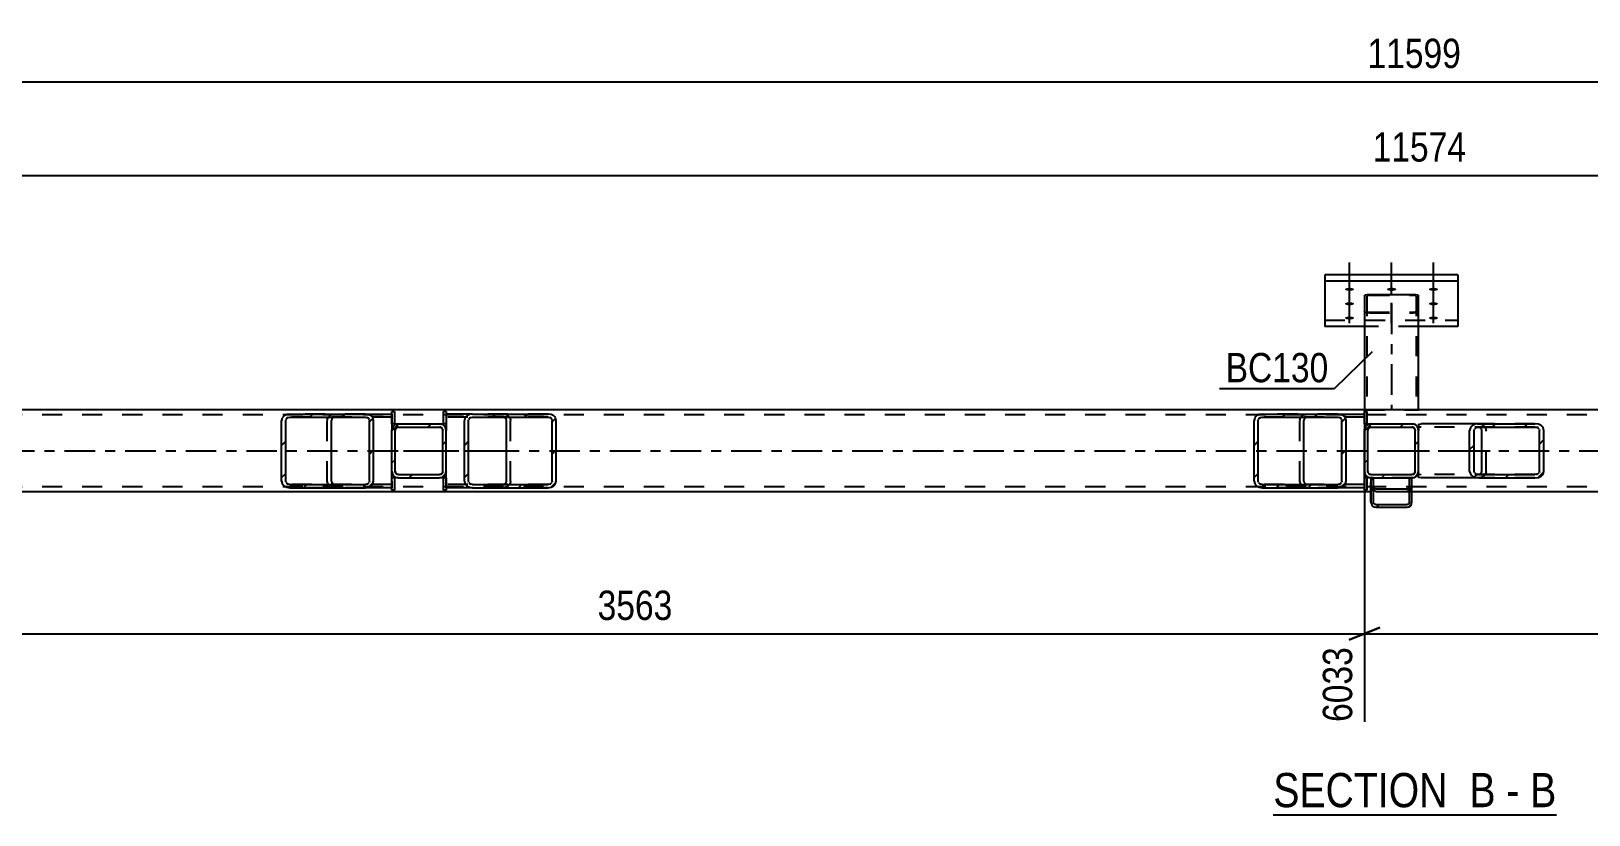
# Model space of a CAD drawing. Header units: millimetres. Extents: x 0 to 1189, y 0 to 841.
# Drawn here: x 159 to 311.2, y 347.8 to 424.4 of the extents above; entities that cross this region are included whole.
import ezdxf

# ---------------------------------------------------------------- set-up
doc = ezdxf.new("R2010")
doc.units = ezdxf.units.MM
doc.linetypes.add('DXK_LINE_DOT2', pattern=[3.9198, 1.9599, -1.9599])
doc.linetypes.add('DXK_LINE_DOT3', pattern=[5.9187, 2.979, -0.9799, 0.9799, -0.9799])
doc.styles.add('Arial Narrow', font='ARIALN.TTF', dxfattribs={"height": 0.2})

# ---------------------------------------------------------------- blocks, each defined once
blk = doc.blocks.new('Unknown-814407264-13 - 6044')
at = {"color": 6, "linetype": 'Continuous'}
blk.add_line((280.39, 347.83), (308.04, 347.83), dxfattribs=at)
at = {"color": 0, "linetype": 'Continuous'}
for points in [[(298.5, 348.58), (298.5, 352.08), (280.39, 352.08), (280.39, 348.58)], [(302.11, 348.58), (302.11, 352.08), (299.55, 352.08), (299.55, 348.58)], [(304.43, 348.58), (304.43, 352.08), (303.16, 352.08), (303.16, 348.58)], [(308.04, 348.58), (308.04, 352.08), (305.48, 352.08), (305.48, 348.58)]]:
    blk.add_wipeout(points, dxfattribs=at)
at = {"color": 7, "linetype": 'Continuous', "style": 'Arial Narrow'}
for s, p in [('SECTION ', (280.39, 348.58)), ('B', (299.55, 348.58)), ('B', (305.48, 348.58)), ('-', (303.16, 348.58))]:
    blk.add_text(s, height=3.34, dxfattribs=at).set_placement(p)
blk = doc.blocks.new('Part-814407264-6149 - 6044')
at = {"color": 2, "linetype": 'Continuous'}
for p, q in [((199.57, 387.23), (199.33, 387.23)), ((199.33, 386.03), (199.33, 387.23)), ((199.57, 387.23), (199.57, 386.03)), ((199.57, 386.03), (199.33, 386.03))]:
    blk.add_line(p, q, dxfattribs=at)
blk = doc.blocks.new('Bolt-814407264-6074 - 6044')
at = {"linetype": 'Continuous'}
for points in [[(287.83, 399.32), (287.92, 399.32), (288.01, 399.31), (288.09, 399.29), (288.16, 399.27), (288.21, 399.25), (288.25, 399.22), (288.27, 399.19), (288.27, 399.15), (288.25, 399.12), (288.21, 399.09), (288.16, 399.07), (288.09, 399.05), (288.01, 399.03), (287.92, 399.02), (287.83, 399.02), (287.74, 399.02), (287.65, 399.03), (287.57, 399.05), (287.5, 399.07), (287.45, 399.09), (287.41, 399.12), (287.39, 399.15), (287.39, 399.19), (287.41, 399.22), (287.45, 399.25), (287.5, 399.27), (287.57, 399.29), (287.65, 399.31), (287.74, 399.32)], [(291.95, 399.32), (292.04, 399.32), (292.13, 399.31), (292.21, 399.29), (292.28, 399.27), (292.33, 399.25), (292.37, 399.22), (292.39, 399.19), (292.39, 399.15), (292.37, 399.12), (292.33, 399.09), (292.28, 399.07), (292.21, 399.05), (292.13, 399.03), (292.04, 399.02), (291.95, 399.02), (291.86, 399.02), (291.77, 399.03), (291.69, 399.05), (291.62, 399.07), (291.57, 399.09), (291.53, 399.12), (291.51, 399.15), (291.51, 399.19), (291.53, 399.22), (291.57, 399.25), (291.62, 399.27), (291.69, 399.29), (291.77, 399.31), (291.86, 399.32)], [(296.03, 399.32), (296.12, 399.32), (296.21, 399.31), (296.29, 399.29), (296.36, 399.27), (296.41, 399.25), (296.45, 399.22), (296.47, 399.19), (296.47, 399.15), (296.45, 399.12), (296.41, 399.09), (296.36, 399.07), (296.29, 399.05), (296.21, 399.03), (296.12, 399.02), (296.03, 399.02), (295.94, 399.02), (295.85, 399.03), (295.77, 399.05), (295.7, 399.07), (295.65, 399.09), (295.61, 399.12), (295.59, 399.15), (295.59, 399.19), (295.61, 399.22), (295.65, 399.25), (295.7, 399.27), (295.77, 399.29), (295.85, 399.31), (295.94, 399.32)], [(287.83, 397.91), (287.92, 397.91), (288.01, 397.9), (288.09, 397.88), (288.16, 397.86), (288.21, 397.84), (288.25, 397.81), (288.27, 397.78), (288.27, 397.74), (288.25, 397.71), (288.21, 397.69), (288.16, 397.66), (288.09, 397.64), (288.01, 397.62), (287.92, 397.61), (287.83, 397.61), (287.74, 397.61), (287.65, 397.62), (287.57, 397.64), (287.5, 397.66), (287.45, 397.69), (287.41, 397.71), (287.39, 397.74), (287.39, 397.78), (287.41, 397.81), (287.45, 397.84), (287.5, 397.86), (287.57, 397.88), (287.65, 397.9), (287.74, 397.91)], [(296.03, 397.91), (296.12, 397.91), (296.21, 397.9), (296.29, 397.88), (296.36, 397.86), (296.41, 397.84), (296.45, 397.81), (296.47, 397.78), (296.47, 397.74), (296.45, 397.71), (296.41, 397.69), (296.36, 397.66), (296.29, 397.64), (296.21, 397.62), (296.12, 397.61), (296.03, 397.61), (295.94, 397.61), (295.85, 397.62), (295.77, 397.64), (295.7, 397.66), (295.65, 397.69), (295.61, 397.71), (295.59, 397.74), (295.59, 397.78), (295.61, 397.81), (295.65, 397.84), (295.7, 397.86), (295.77, 397.88), (295.85, 397.9), (295.94, 397.91)], [(287.83, 396.52), (287.92, 396.51), (288.01, 396.5), (288.09, 396.49), (288.16, 396.47), (288.21, 396.44), (288.25, 396.41), (288.27, 396.38), (288.27, 396.35), (288.25, 396.32), (288.21, 396.29), (288.16, 396.26), (288.09, 396.24), (288.01, 396.23), (287.92, 396.22), (287.83, 396.21), (287.74, 396.22), (287.65, 396.23), (287.57, 396.24), (287.5, 396.26), (287.45, 396.29), (287.41, 396.32), (287.39, 396.35), (287.39, 396.38), (287.41, 396.41), (287.45, 396.44), (287.5, 396.47), (287.57, 396.49), (287.65, 396.5), (287.74, 396.51)], [(296.03, 396.52), (296.12, 396.51), (296.21, 396.5), (296.29, 396.49), (296.36, 396.47), (296.41, 396.44), (296.45, 396.41), (296.47, 396.38), (296.47, 396.35), (296.45, 396.32), (296.41, 396.29), (296.36, 396.26), (296.29, 396.24), (296.21, 396.23), (296.12, 396.22), (296.03, 396.21), (295.94, 396.22), (295.85, 396.23), (295.77, 396.24), (295.7, 396.26), (295.65, 396.29), (295.61, 396.32), (295.59, 396.35), (295.59, 396.38), (295.61, 396.41), (295.65, 396.44), (295.7, 396.47), (295.77, 396.49), (295.85, 396.5), (295.94, 396.51)]]:
    blk.add_hatch(color=1, dxfattribs=at).paths.add_polyline_path(points)
at = {"color": 1, "linetype": 'Continuous'}
for p, q in [((287.83, 398.68), (287.83, 401.8)), ((291.95, 398.68), (291.95, 401.8)), ((296.03, 398.68), (296.03, 401.8)), ((287.83, 397.27), (287.83, 400.39)), ((296.03, 397.27), (296.03, 400.39)), ((287.83, 395.88), (287.83, 399)), ((296.03, 395.88), (296.03, 399))]:
    blk.add_line(p, q, dxfattribs=at)
at = {"color": 1, "linetype": 'DXK_LINE_DOT2'}
blk.add_line((291.95, 395.88), (291.95, 399), dxfattribs=at)
blk = doc.blocks.new('Part-814407264-6169 - 6044')
at = {"linetype": 'Continuous'}
h = blk.add_hatch(dxfattribs=at)
h.set_pattern_fill('', scale=0.7, style=0, pattern_type=0)
h.set_pattern_definition([(45, (306.2806, 380.8028), (-1.57154, 1.57154), [])])
h.paths.add_polyline_path([(305.94, 380.75), (306.28, 380.8), (306.57, 380.94), (306.76, 381.15), (306.82, 381.39), (306.82, 385.39), (306.76, 385.64), (306.57, 385.85), (306.28, 385.99), (305.94, 386.03), (300.45, 386.03), (300.12, 385.99), (299.83, 385.85), (299.64, 385.64), (299.57, 385.39), (299.57, 381.39), (299.64, 381.15), (299.83, 380.94), (300.12, 380.8), (300.45, 380.75)])
h.paths.add_polyline_path([(300.29, 381.1), (300.14, 381.17), (300.05, 381.27), (300.01, 381.39), (300.01, 385.39), (300.05, 385.52), (300.14, 385.62), (300.29, 385.69), (300.45, 385.71), (305.94, 385.71), (306.11, 385.69), (306.26, 385.62), (306.35, 385.52), (306.38, 385.39), (306.38, 381.39), (306.35, 381.27), (306.26, 381.17), (306.11, 381.1), (305.94, 381.07), (300.45, 381.07)])
at = {"color": 2, "linetype": 'Continuous'}
for p, q in [((294.57, 386), (294.82, 386.03)), ((294.57, 386), (294.57, 385.39)), ((300.45, 386.03), (294.82, 386.03)), ((299.64, 385.64), (299.57, 385.39)), ((299.57, 381.39), (299.57, 385.39)), ((300.01, 385.39), (300.05, 385.52)), ((300.01, 381.39), (300.01, 385.39)), ((300.45, 386.03), (300.12, 385.99)), ((300.29, 385.69), (300.45, 385.71)), ((300.48, 385.69), (300.38, 385.7)), ((300.45, 386.03), (305.94, 386.03)), ((300.45, 385.71), (305.94, 385.71)), ((300.75, 385.39), (300.72, 385.52)), ((300.75, 381.39), (300.75, 385.39)), ((306.28, 385.99), (305.94, 386.03)), ((305.94, 385.71), (306.11, 385.69)), ((306.35, 385.52), (306.38, 385.39)), ((306.38, 381.39), (306.38, 385.39)), ((306.82, 385.39), (306.76, 385.64)), ((306.82, 381.39), (306.82, 385.39)), ((294.57, 380.8), (294.57, 381.39)), ((294.57, 380.79), (294.57, 380.8)), ((294.82, 380.75), (294.57, 380.79)), ((300.45, 380.75), (294.82, 380.75)), ((299.57, 381.39), (299.64, 381.15)), ((300.05, 381.27), (300.01, 381.39)), ((300.12, 380.8), (300.45, 380.75)), ((300.45, 381.07), (300.29, 381.1)), ((300.38, 381.08), (300.48, 381.1)), ((300.45, 381.07), (305.94, 381.07)), ((300.45, 380.75), (305.94, 380.75)), ((300.72, 381.27), (300.75, 381.39)), ((306.11, 381.1), (305.94, 381.07)), ((305.94, 380.75), (306.28, 380.8)), ((306.38, 381.39), (306.35, 381.27)), ((306.76, 381.15), (306.82, 381.39))]:
    blk.add_line(p, q, dxfattribs=at)
at = {"color": 7, "linetype": 'DXK_LINE_DOT2'}
for p, q in [((294.57, 386), (294.57, 385.65)), ((294.65, 385.69), (294.57, 385.65)), ((294.57, 380.94), (294.57, 385.39)), ((294.82, 385.71), (294.65, 385.69)), ((305.94, 385.71), (294.82, 385.71)), ((300.31, 386.03), (300.65, 385.99)), ((300.38, 385.7), (300.31, 385.71)), ((305.94, 386.03), (300.45, 386.03)), ((301.13, 385.64), (301.19, 385.39)), ((301.19, 381.39), (301.19, 385.39)), ((294.57, 381.14), (294.65, 381.1)), ((294.65, 381.1), (294.82, 381.07)), ((305.94, 381.07), (294.82, 381.07)), ((300.31, 381.07), (300.38, 381.08)), ((300.65, 380.8), (300.31, 380.75)), ((305.94, 380.75), (300.45, 380.75)), ((301.19, 381.39), (301.13, 381.15))]:
    blk.add_line(p, q, dxfattribs=at)
at = {"color": 7, "linetype": 'DXK_LINE_DOT3'}
blk.add_line((290.72, 383.39), (303.2, 383.39), dxfattribs=at)
at = {"color": 2, "linetype": 'Continuous'}
for centre, radius, start, end in [((300.32, 385.21), 0.802, 104.5547, 147.5896), ((300.39, 385.3), 0.401, 104.5547, 147.5896), ((300.38, 385.3), 0.401, 32.4104, 75.4453), ((306.01, 385.3), 0.401, 32.4104, 75.4453), ((306.08, 385.21), 0.802, 32.4104, 75.4453), ((300.32, 381.58), 0.802, 212.4104, 255.4453), ((300.39, 381.49), 0.401, 212.4104, 255.4453), ((300.38, 381.49), 0.401, 284.5547, 327.5896), ((306.01, 381.49), 0.401, 284.5547, 327.5896), ((306.08, 381.58), 0.802, 284.5547, 327.5896)]:
    blk.add_arc(centre, radius, start, end, dxfattribs=at)
at = {"color": 7, "linetype": 'DXK_LINE_DOT2'}
for centre, start, end in [((300.45, 385.21), 32.4104, 75.4453), ((300.45, 381.58), 284.5547, 327.5896)]:
    blk.add_arc(centre, 0.802, start, end, dxfattribs=at)
blk = doc.blocks.new('Part-814407264-6088 - 6044')
at = {"color": 2, "linetype": 'Continuous'}
for p, q in [((289.29, 379.55), (289.29, 380.75)), ((289.53, 380.75), (289.29, 380.75)), ((289.53, 380.75), (289.53, 379.55)), ((289.53, 379.55), (289.29, 379.55))]:
    blk.add_line(p, q, dxfattribs=at)
blk = doc.blocks.new('Part-814407264-6181 - 6044')
at = {"color": 2, "linetype": 'Continuous'}
for p, q in [((289.29, 398.51), (289.33, 398.57)), ((289.29, 398.51), (289.29, 387.39)), ((289.33, 398.57), (289.43, 398.62)), ((289.43, 398.62), (289.59, 398.66)), ((289.59, 398.66), (289.77, 398.67)), ((289.77, 398.67), (294.09, 398.67)), ((294.09, 398.67), (294.27, 398.66)), ((294.27, 398.66), (294.43, 398.62)), ((294.43, 398.62), (294.53, 398.57)), ((294.53, 398.57), (294.57, 398.51)), ((294.57, 387.39), (294.57, 398.51))]:
    blk.add_line(p, q, dxfattribs=at)
at = {"color": 7, "linetype": 'DXK_LINE_DOT2'}
for p, q in [((289.55, 398.54), (289.53, 398.51)), ((289.53, 398.51), (289.53, 387.39)), ((289.6, 398.56), (289.55, 398.54)), ((289.68, 398.58), (289.6, 398.56)), ((289.77, 398.59), (289.68, 398.58)), ((289.77, 398.59), (294.09, 398.59)), ((294.18, 398.58), (294.09, 398.59)), ((294.26, 398.56), (294.18, 398.58)), ((294.31, 398.54), (294.26, 398.56)), ((294.33, 398.51), (294.31, 398.54)), ((294.33, 398.51), (294.33, 387.39)), ((289.33, 396.97), (289.29, 397.03)), ((289.43, 396.91), (289.33, 396.97)), ((289.59, 396.88), (289.43, 396.91)), ((289.53, 397.03), (289.55, 397)), ((289.55, 397), (289.6, 396.97)), ((289.77, 396.86), (289.59, 396.88)), ((289.6, 396.97), (289.68, 396.95)), ((289.68, 396.95), (289.77, 396.95)), ((289.77, 396.95), (294.09, 396.95)), ((289.77, 396.86), (294.09, 396.86)), ((294.09, 396.95), (294.18, 396.95)), ((294.27, 396.88), (294.09, 396.86)), ((294.18, 396.95), (294.26, 396.97)), ((294.26, 396.97), (294.27, 396.98)), ((294.27, 396.98), (294.31, 397)), ((294.43, 396.91), (294.27, 396.88)), ((294.31, 397), (294.33, 397.03)), ((294.53, 396.97), (294.43, 396.91)), ((294.57, 397.03), (294.53, 396.97)), ((289.29, 387.39), (294.57, 387.39))]:
    blk.add_line(p, q, dxfattribs=at)
at = {"color": 7, "linetype": 'DXK_LINE_DOT3'}
blk.add_line((291.93, 397.77), (291.93, 387.39), dxfattribs=at)
blk = doc.blocks.new('Part-814407264-6117 - 6044')
at = {"color": 2, "linetype": 'Continuous'}
for p, q in [((506.13, 387.39), (91.29, 387.39)), ((289.93, 379.39), (151.43, 379.39)), ((506.13, 379.39), (293.93, 379.39))]:
    blk.add_line(p, q, dxfattribs=at)
at = {"color": 7, "linetype": 'DXK_LINE_DOT2'}
for p, q in [((510.93, 386.91), (91.29, 386.91)), ((510.93, 379.87), (91.29, 379.87)), ((293.93, 379.39), (289.93, 379.39))]:
    blk.add_line(p, q, dxfattribs=at)
at = {"color": 7, "linetype": 'DXK_LINE_DOT3'}
blk.add_line((91.29, 383.39), (510.93, 383.39), dxfattribs=at)
blk = doc.blocks.new('Part-814407264-6118 - 6044')
at = {"color": 2, "linetype": 'Continuous'}
for p, q in [((194.29, 386.03), (194.29, 387.23)), ((194.29, 387.23), (194.53, 387.23)), ((194.53, 387.23), (194.53, 386.03)), ((194.53, 386.03), (194.29, 386.03))]:
    blk.add_line(p, q, dxfattribs=at)
blk = doc.blocks.new('Part-814407264-6119 - 6044')
at = {"color": 2, "linetype": 'Continuous'}
for p, q in [((194.29, 379.55), (194.29, 380.75)), ((194.53, 380.75), (194.29, 380.75)), ((194.53, 380.75), (194.53, 379.55)), ((194.53, 379.55), (194.29, 379.55))]:
    blk.add_line(p, q, dxfattribs=at)
blk = doc.blocks.new('Part-814407264-6235 - 6044')
at = {"color": 2, "linetype": 'Continuous'}
for p, q in [((289.29, 386.03), (289.29, 387.23)), ((289.29, 387.23), (289.53, 387.23)), ((289.53, 387.23), (289.53, 386.03)), ((289.53, 386.03), (289.29, 386.03))]:
    blk.add_line(p, q, dxfattribs=at)
blk = doc.blocks.new('Part-814407264-6240 - 6044')
at = {"color": 2, "linetype": 'Continuous'}
for p, q in [((199.33, 379.55), (199.33, 380.75)), ((199.57, 380.75), (199.33, 380.75)), ((199.57, 380.75), (199.57, 379.55)), ((199.57, 379.55), (199.33, 379.55))]:
    blk.add_line(p, q, dxfattribs=at)
blk = doc.blocks.new('Part-814407264-6151 - 6044')
at = {"linetype": 'Continuous'}
h = blk.add_hatch(dxfattribs=at)
h.set_pattern_fill('', scale=0.7, style=0, pattern_type=0)
h.set_pattern_definition([(45, (293.6348, 377.926), (-1.5715, 1.5715), [])])
h.paths.add_polyline_path([(293.45, 377.89), (293.63, 377.93), (293.79, 378.03), (293.89, 378.19), (293.93, 378.38), (293.93, 380.75), (293.69, 380.75), (293.69, 378.38), (293.67, 378.29), (293.62, 378.21), (293.54, 378.16), (293.45, 378.14), (290.41, 378.14), (290.32, 378.16), (290.24, 378.21), (290.19, 378.29), (290.17, 378.38), (290.17, 380.75), (289.93, 380.75), (289.93, 378.38), (289.97, 378.19), (290.07, 378.03), (290.23, 377.93), (290.41, 377.89)])
at = {"color": 7, "linetype": 'DXK_LINE_DOT2'}
for p, q in [((289.93, 378.38), (289.93, 380.75)), ((289.93, 380.75), (290.17, 380.75)), ((290.17, 378.38), (290.17, 380.75)), ((293.69, 378.38), (293.69, 380.75)), ((293.69, 380.75), (293.93, 380.75)), ((293.93, 378.38), (293.93, 380.75)), ((289.97, 379.74), (289.93, 379.93)), ((290.41, 379.43), (290.23, 379.47)), ((290.41, 379.43), (293.45, 379.43)), ((293.63, 379.47), (293.45, 379.43)), ((293.93, 379.93), (293.89, 379.74))]:
    blk.add_line(p, q, dxfattribs=at)
at = {"color": 2, "linetype": 'Continuous'}
for p, q in [((290.17, 380.75), (289.93, 380.75)), ((289.93, 380.75), (289.93, 378.38)), ((290.17, 378.38), (290.17, 380.75)), ((293.69, 378.38), (293.69, 380.75)), ((293.93, 380.75), (293.69, 380.75)), ((293.93, 378.38), (293.93, 380.75)), ((290.17, 379.93), (290.19, 379.83)), ((290.19, 379.83), (290.24, 379.75)), ((290.24, 379.75), (290.32, 379.7)), ((290.32, 379.7), (290.41, 379.68)), ((290.41, 379.68), (293.45, 379.68)), ((293.45, 379.68), (293.54, 379.7)), ((293.54, 379.7), (293.62, 379.75)), ((293.62, 379.75), (293.67, 379.83)), ((293.67, 379.83), (293.69, 379.93)), ((289.93, 378.38), (289.97, 378.19)), ((290.19, 378.29), (290.17, 378.38)), ((290.24, 378.21), (290.19, 378.29)), ((290.23, 377.93), (290.41, 377.89)), ((290.32, 378.16), (290.24, 378.21)), ((290.41, 378.14), (290.32, 378.16)), ((290.41, 378.14), (293.45, 378.14)), ((290.41, 377.89), (293.45, 377.89)), ((293.54, 378.16), (293.45, 378.14)), ((293.45, 377.89), (293.63, 377.93)), ((293.62, 378.21), (293.54, 378.16)), ((293.67, 378.29), (293.62, 378.21)), ((293.69, 378.38), (293.67, 378.29)), ((293.89, 378.19), (293.93, 378.38))]:
    blk.add_line(p, q, dxfattribs=at)
at = {"color": 7, "linetype": 'DXK_LINE_DOT2'}
for centre, start, end in [((290.42, 379.92), 201.5879, 246.5669), ((293.44, 379.92), 293.4331, 338.4121)]:
    blk.add_arc(centre, 0.488, start, end, dxfattribs=at)
at = {"color": 2, "linetype": 'Continuous'}
for centre, start, end in [((290.42, 378.37), 201.5879, 246.5669), ((293.44, 378.37), 293.4331, 338.4121)]:
    blk.add_arc(centre, 0.488, start, end, dxfattribs=at)
blk = doc.blocks.new('Part-814407264-6225 - 6044')
at = {"linetype": 'Continuous'}
h = blk.add_hatch(dxfattribs=at)
h.set_pattern_fill('', scale=0.7, style=0, pattern_type=0)
h.set_pattern_definition([(45, (294.1708, 380.8028), (-1.57154, 1.57154), [])])
h.paths.add_polyline_path([(293.93, 380.75), (294.17, 380.8), (294.38, 380.94), (294.52, 381.15), (294.57, 381.39), (294.57, 385.39), (294.52, 385.64), (294.38, 385.85), (294.17, 385.99), (293.93, 386.03), (289.93, 386.03), (289.68, 385.99), (289.47, 385.85), (289.33, 385.64), (289.29, 385.39), (289.29, 381.39), (289.33, 381.15), (289.47, 380.94), (289.68, 380.8), (289.93, 380.75)])
h.paths.add_polyline_path([(289.8, 381.1), (289.7, 381.17), (289.63, 381.27), (289.61, 381.39), (289.61, 385.39), (289.63, 385.52), (289.7, 385.62), (289.8, 385.69), (289.93, 385.71), (293.93, 385.71), (294.05, 385.69), (294.15, 385.62), (294.22, 385.52), (294.25, 385.39), (294.25, 381.39), (294.22, 381.27), (294.15, 381.17), (294.05, 381.1), (293.93, 381.07), (289.93, 381.07)])
at = {"color": 7, "linetype": 'DXK_LINE_DOT2'}
for p, q in [((289.29, 385.39), (289.33, 385.64)), ((289.29, 381.39), (289.29, 385.39)), ((289.63, 385.52), (289.61, 385.39)), ((289.61, 381.39), (289.61, 385.39)), ((289.68, 385.99), (289.93, 386.03)), ((289.93, 385.71), (289.8, 385.69)), ((289.93, 386.03), (293.93, 386.03)), ((289.93, 385.71), (293.93, 385.71)), ((293.93, 386.03), (294.17, 385.99)), ((294.05, 385.69), (293.93, 385.71)), ((294.25, 385.39), (294.22, 385.52)), ((294.25, 381.39), (294.25, 385.39)), ((294.52, 385.64), (294.57, 385.39)), ((294.57, 381.39), (294.57, 385.39)), ((289.33, 381.15), (289.29, 381.39)), ((289.61, 381.39), (289.63, 381.27)), ((289.93, 380.75), (289.68, 380.8)), ((289.8, 381.1), (289.93, 381.07)), ((289.93, 381.07), (293.93, 381.07)), ((293.93, 380.75), (289.93, 380.75)), ((293.93, 381.07), (294.05, 381.1)), ((294.17, 380.8), (293.93, 380.75)), ((294.22, 381.27), (294.25, 381.39)), ((294.57, 381.39), (294.52, 381.15))]:
    blk.add_line(p, q, dxfattribs=at)
at = {"color": 2, "linetype": 'Continuous'}
for p, q in [((289.33, 385.64), (289.29, 385.39)), ((289.29, 381.39), (289.29, 385.39)), ((289.61, 385.39), (289.63, 385.52)), ((289.61, 381.39), (289.61, 385.39)), ((289.93, 386.03), (289.68, 385.99)), ((289.8, 385.69), (289.93, 385.71)), ((289.93, 386.03), (293.93, 386.03)), ((289.93, 385.71), (293.93, 385.71)), ((294.17, 385.99), (293.93, 386.03)), ((293.93, 385.71), (294.05, 385.69)), ((294.22, 385.52), (294.25, 385.39)), ((294.25, 381.39), (294.25, 385.39)), ((294.57, 385.39), (294.52, 385.64)), ((294.57, 381.39), (294.57, 385.39)), ((289.29, 381.39), (289.33, 381.15)), ((289.63, 381.27), (289.61, 381.39)), ((289.68, 380.8), (289.93, 380.75)), ((289.93, 381.07), (289.8, 381.1)), ((289.93, 381.07), (293.93, 381.07)), ((289.93, 380.75), (293.93, 380.75)), ((294.05, 381.1), (293.93, 381.07)), ((293.93, 380.75), (294.17, 380.8)), ((294.25, 381.39), (294.22, 381.27)), ((294.52, 381.15), (294.57, 381.39))]:
    blk.add_line(p, q, dxfattribs=at)
at = {"color": 7, "linetype": 'DXK_LINE_DOT2'}
for centre, radius, start, end in [((289.93, 385.39), 0.64, 112.5, 157.5), ((289.93, 385.39), 0.32, 112.5, 157.5), ((293.93, 385.39), 0.32, 22.5, 67.5), ((293.93, 385.39), 0.64, 22.5, 67.5), ((289.93, 381.39), 0.64, 202.5, 247.5), ((289.93, 381.39), 0.32, 202.5, 247.5), ((293.93, 381.39), 0.32, 292.5, 337.5), ((293.93, 381.39), 0.64, 292.5, 337.5)]:
    blk.add_arc(centre, radius, start, end, dxfattribs=at)
at = {"color": 2, "linetype": 'Continuous'}
for centre, radius, start, end in [((289.93, 385.39), 0.64, 112.5, 157.5), ((289.93, 385.39), 0.32, 112.5, 157.5), ((293.93, 385.39), 0.32, 22.5, 67.5), ((293.93, 385.39), 0.64, 22.5, 67.5), ((289.93, 381.39), 0.64, 202.5, 247.5), ((289.93, 381.39), 0.32, 202.5, 247.5), ((293.93, 381.39), 0.32, 292.5, 337.5), ((293.93, 381.39), 0.64, 292.5, 337.5)]:
    blk.add_arc(centre, radius, start, end, dxfattribs=at)
blk = doc.blocks.new('Part-814407264-6161 - 6044')
at = {"linetype": 'Continuous'}
h = blk.add_hatch(dxfattribs=at)
h.set_pattern_fill('', scale=0.7, style=0, pattern_type=0)
h.set_pattern_definition([(45, (209.846, 379.8428), (-1.57154, 1.57154), [])])
h.paths.add_polyline_path([(209.54, 379.79), (209.85, 379.84), (210.1, 379.98), (210.28, 380.19), (210.34, 380.43), (210.34, 386.35), (210.28, 386.6), (210.1, 386.81), (209.85, 386.95), (209.54, 386.99), (202.16, 386.99), (201.85, 386.95), (201.6, 386.81), (201.42, 386.6), (201.36, 386.35), (201.36, 380.43), (201.42, 380.19), (201.6, 379.98), (201.85, 379.84), (202.16, 379.79)])
h.paths.add_polyline_path([(202.01, 380.14), (201.88, 380.21), (201.79, 380.31), (201.76, 380.43), (201.76, 386.35), (201.79, 386.48), (201.88, 386.58), (202.01, 386.65), (202.16, 386.67), (209.54, 386.67), (209.69, 386.65), (209.82, 386.58), (209.91, 386.48), (209.94, 386.35), (209.94, 380.43), (209.91, 380.31), (209.82, 380.21), (209.69, 380.14), (209.54, 380.11), (202.16, 380.11)])
at = {"color": 2, "linetype": 'Continuous'}
for p, q in [((202.16, 386.99), (199.57, 386.99)), ((201.42, 386.6), (201.36, 386.35)), ((202.16, 386.99), (201.85, 386.95)), ((202.01, 386.65), (202.16, 386.67)), ((202.16, 386.99), (209.54, 386.99)), ((202.16, 386.67), (209.54, 386.67)), ((205.24, 386.65), (205.08, 386.67)), ((209.85, 386.95), (209.54, 386.99)), ((209.54, 386.67), (209.69, 386.65)), ((210.34, 386.35), (210.28, 386.6)), ((199.57, 386.03), (199.57, 385.39)), ((201.36, 380.43), (201.36, 386.35)), ((201.76, 386.35), (201.79, 386.48)), ((201.76, 380.43), (201.76, 386.35)), ((205.48, 386.35), (205.45, 386.48)), ((205.48, 380.43), (205.48, 386.35)), ((209.91, 386.48), (209.94, 386.35)), ((209.94, 380.43), (209.94, 386.35)), ((210.34, 380.43), (210.34, 386.35)), ((199.57, 380.75), (199.57, 381.39)), ((201.36, 380.43), (201.42, 380.19)), ((201.79, 380.31), (201.76, 380.43)), ((205.45, 380.31), (205.48, 380.43)), ((209.94, 380.43), (209.91, 380.31)), ((210.28, 380.19), (210.34, 380.43)), ((202.16, 379.79), (199.57, 379.79)), ((201.85, 379.84), (202.16, 379.79)), ((202.16, 380.11), (202.01, 380.14)), ((202.16, 380.11), (209.54, 380.11)), ((202.16, 379.79), (209.54, 379.79)), ((205.08, 380.11), (205.24, 380.14)), ((209.69, 380.14), (209.54, 380.11)), ((209.54, 379.79), (209.85, 379.84))]:
    blk.add_line(p, q, dxfattribs=at)
at = {"color": 7, "linetype": 'DXK_LINE_DOT2'}
for p, q in [((199.57, 386.99), (199.57, 386.03)), ((199.57, 386.99), (199.57, 386.67)), ((209.54, 386.67), (199.57, 386.67)), ((209.54, 386.99), (202.16, 386.99)), ((205.08, 386.99), (205.39, 386.95)), ((205.82, 386.6), (205.88, 386.35)), ((199.57, 381.39), (199.57, 385.39)), ((205.88, 380.43), (205.88, 386.35)), ((199.57, 379.79), (199.57, 380.75)), ((205.88, 380.43), (205.82, 380.19)), ((209.54, 380.11), (199.57, 380.11)), ((209.54, 379.79), (202.16, 379.79)), ((205.39, 379.84), (205.08, 379.79))]:
    blk.add_line(p, q, dxfattribs=at)
at = {"color": 7, "linetype": 'DXK_LINE_DOT3'}
blk.add_line((195.42, 383.39), (205.85, 383.39), dxfattribs=at)
at = {"color": 2, "linetype": 'Continuous'}
for centre, radius, start, end in [((202.07, 386.24), 0.738, 106.7178, 150.7489), ((202.11, 386.3), 0.369, 106.7178, 150.7489), ((205.13, 386.3), 0.369, 29.2511, 73.2822), ((209.59, 386.3), 0.369, 29.2511, 73.2822), ((209.63, 386.24), 0.738, 29.2511, 73.2822), ((202.07, 380.55), 0.738, 209.2511, 253.2822), ((202.11, 380.49), 0.369, 209.2511, 253.2822), ((205.13, 380.49), 0.369, 286.7178, 330.7489), ((209.59, 380.49), 0.369, 286.7178, 330.7489), ((209.63, 380.55), 0.738, 286.7178, 330.7489)]:
    blk.add_arc(centre, radius, start, end, dxfattribs=at)
at = {"color": 7, "linetype": 'DXK_LINE_DOT2'}
for centre, start, end in [((205.18, 386.24), 29.2511, 73.2822), ((205.18, 380.55), 286.7178, 330.7489)]:
    blk.add_arc(centre, 0.738, start, end, dxfattribs=at)
blk = doc.blocks.new('Part-814407264-6236 - 6044')
at = {"color": 2, "linetype": 'Continuous'}
for p, q in [((298.43, 400.59), (285.43, 400.59)), ((285.43, 400.59), (285.43, 395.54)), ((298.43, 400.59), (298.43, 395.54)), ((285.43, 399.99), (298.43, 399.99)), ((289.29, 395.54), (285.43, 395.54)), ((298.43, 395.54), (294.57, 395.54))]:
    blk.add_line(p, q, dxfattribs=at)
at = {"color": 7, "linetype": 'DXK_LINE_DOT2'}
for p, q in [((285.43, 396.15), (298.43, 396.15)), ((294.57, 395.54), (289.29, 395.54))]:
    blk.add_line(p, q, dxfattribs=at)
blk = doc.blocks.new('Part-814407264-6173 - 6044')
at = {"linetype": 'Continuous'}
h = blk.add_hatch(dxfattribs=at)
h.set_pattern_fill('', scale=0.7, style=0, pattern_type=0)
h.set_pattern_definition([(45, (199.1708, 380.8028), (-1.57154, 1.57154), [])])
h.paths.add_polyline_path([(198.93, 380.75), (199.17, 380.8), (199.38, 380.94), (199.52, 381.15), (199.57, 381.39), (199.57, 385.39), (199.52, 385.64), (199.38, 385.85), (199.17, 385.99), (198.93, 386.03), (194.93, 386.03), (194.68, 385.99), (194.47, 385.85), (194.33, 385.64), (194.29, 385.39), (194.29, 381.39), (194.33, 381.15), (194.47, 380.94), (194.68, 380.8), (194.93, 380.75)])
h.paths.add_polyline_path([(194.8, 381.1), (194.7, 381.17), (194.63, 381.27), (194.61, 381.39), (194.61, 385.39), (194.63, 385.52), (194.7, 385.62), (194.8, 385.69), (194.93, 385.71), (198.93, 385.71), (199.05, 385.69), (199.15, 385.62), (199.22, 385.52), (199.25, 385.39), (199.25, 381.39), (199.22, 381.27), (199.15, 381.17), (199.05, 381.1), (198.93, 381.07), (194.93, 381.07)])
at = {"color": 7, "linetype": 'DXK_LINE_DOT2'}
for p, q in [((194.29, 385.39), (194.33, 385.64)), ((194.29, 381.39), (194.29, 385.39)), ((194.63, 385.52), (194.61, 385.39)), ((194.61, 381.39), (194.61, 385.39)), ((194.68, 385.99), (194.93, 386.03)), ((194.93, 385.71), (194.8, 385.69)), ((194.93, 386.03), (198.93, 386.03)), ((194.93, 385.71), (198.93, 385.71)), ((198.93, 386.03), (199.17, 385.99)), ((199.05, 385.69), (198.93, 385.71)), ((199.25, 385.39), (199.22, 385.52)), ((199.25, 381.39), (199.25, 385.39)), ((199.52, 385.64), (199.57, 385.39)), ((199.57, 381.39), (199.57, 385.39)), ((194.33, 381.15), (194.29, 381.39)), ((194.61, 381.39), (194.63, 381.27)), ((194.93, 380.75), (194.68, 380.8)), ((194.8, 381.1), (194.93, 381.07)), ((194.93, 381.07), (198.93, 381.07)), ((194.93, 380.75), (198.93, 380.75)), ((198.93, 381.07), (199.05, 381.1)), ((199.17, 380.8), (198.93, 380.75)), ((199.22, 381.27), (199.25, 381.39)), ((199.57, 381.39), (199.52, 381.15))]:
    blk.add_line(p, q, dxfattribs=at)
at = {"color": 2, "linetype": 'Continuous'}
for p, q in [((194.33, 385.64), (194.29, 385.39)), ((194.29, 381.39), (194.29, 385.39)), ((194.61, 385.39), (194.63, 385.52)), ((194.61, 381.39), (194.61, 385.39)), ((194.93, 386.03), (194.68, 385.99)), ((194.8, 385.69), (194.93, 385.71)), ((194.93, 386.03), (198.93, 386.03)), ((194.93, 385.71), (198.93, 385.71)), ((199.17, 385.99), (198.93, 386.03)), ((198.93, 385.71), (199.05, 385.69)), ((199.22, 385.52), (199.25, 385.39)), ((199.25, 381.39), (199.25, 385.39)), ((199.57, 385.39), (199.52, 385.64)), ((199.57, 381.39), (199.57, 385.39)), ((194.29, 381.39), (194.33, 381.15)), ((194.63, 381.27), (194.61, 381.39)), ((194.68, 380.8), (194.93, 380.75)), ((194.93, 381.07), (194.8, 381.1)), ((194.93, 381.07), (198.93, 381.07)), ((194.93, 380.75), (198.93, 380.75)), ((199.05, 381.1), (198.93, 381.07)), ((198.93, 380.75), (199.17, 380.8)), ((199.25, 381.39), (199.22, 381.27)), ((199.52, 381.15), (199.57, 381.39))]:
    blk.add_line(p, q, dxfattribs=at)
at = {"color": 7, "linetype": 'DXK_LINE_DOT2'}
for centre, radius, start, end in [((194.93, 385.39), 0.64, 112.5, 157.5), ((194.93, 385.39), 0.32, 112.5, 157.5), ((198.93, 385.39), 0.32, 22.5, 67.5), ((198.93, 385.39), 0.64, 22.5, 67.5), ((194.93, 381.39), 0.64, 202.5, 247.5), ((194.93, 381.39), 0.32, 202.5, 247.5), ((198.93, 381.39), 0.32, 292.5, 337.5), ((198.93, 381.39), 0.64, 292.5, 337.5)]:
    blk.add_arc(centre, radius, start, end, dxfattribs=at)
at = {"color": 2, "linetype": 'Continuous'}
for centre, radius, start, end in [((194.93, 385.39), 0.64, 112.5, 157.5), ((194.93, 385.39), 0.32, 112.5, 157.5), ((198.93, 385.39), 0.32, 22.5, 67.5), ((198.93, 385.39), 0.64, 22.5, 67.5), ((194.93, 381.39), 0.64, 202.5, 247.5), ((194.93, 381.39), 0.32, 202.5, 247.5), ((198.93, 381.39), 0.32, 292.5, 337.5), ((198.93, 381.39), 0.64, 292.5, 337.5)]:
    blk.add_arc(centre, radius, start, end, dxfattribs=at)
blk = doc.blocks.new('Part-814407264-6189 - 6044')
at = {"linetype": 'Continuous'}
h = blk.add_hatch(dxfattribs=at)
h.set_pattern_fill('', scale=0.7, style=0, pattern_type=0)
h.set_pattern_definition([(45, (191.997, 379.8428), (-1.57154, 1.57154), [])])
h.paths.add_polyline_path([(191.69, 379.79), (192, 379.84), (192.26, 379.98), (192.43, 380.19), (192.49, 380.43), (192.49, 386.35), (192.43, 386.6), (192.26, 386.81), (192, 386.95), (191.69, 386.99), (184.31, 386.99), (184.01, 386.95), (183.75, 386.81), (183.57, 386.6), (183.51, 386.35), (183.51, 380.43), (183.57, 380.19), (183.75, 379.98), (184.01, 379.84), (184.31, 379.79)])
h.paths.add_polyline_path([(184.16, 380.14), (184.03, 380.21), (183.94, 380.31), (183.91, 380.43), (183.91, 386.35), (183.94, 386.48), (184.03, 386.58), (184.16, 386.65), (184.31, 386.67), (191.69, 386.67), (191.84, 386.65), (191.97, 386.58), (192.06, 386.48), (192.09, 386.35), (192.09, 380.43), (192.06, 380.31), (191.97, 380.21), (191.84, 380.14), (191.69, 380.11), (184.31, 380.11)])
at = {"color": 2, "linetype": 'Continuous'}
for p, q in [((183.57, 386.6), (183.51, 386.35)), ((184.31, 386.99), (184.01, 386.95)), ((184.16, 386.65), (184.31, 386.67)), ((184.31, 386.99), (191.69, 386.99)), ((184.31, 386.67), (191.69, 386.67)), ((188.77, 386.67), (188.62, 386.65)), ((191.69, 386.99), (194.29, 386.99)), ((192, 386.95), (191.69, 386.99)), ((191.69, 386.67), (191.84, 386.65)), ((192.49, 386.35), (192.43, 386.6)), ((183.51, 380.43), (183.51, 386.35)), ((183.91, 386.35), (183.94, 386.48)), ((183.91, 380.43), (183.91, 386.35)), ((188.4, 386.48), (188.37, 386.35)), ((188.37, 380.43), (188.37, 386.35)), ((192.06, 386.48), (192.09, 386.35)), ((192.09, 380.43), (192.09, 386.35)), ((192.49, 380.43), (192.49, 386.35)), ((194.29, 386.03), (194.29, 385.39)), ((183.51, 380.43), (183.57, 380.19)), ((183.94, 380.31), (183.91, 380.43)), ((188.37, 380.43), (188.4, 380.31)), ((192.09, 380.43), (192.06, 380.31)), ((192.43, 380.19), (192.49, 380.43)), ((194.29, 380.75), (194.29, 381.39)), ((184.01, 379.84), (184.31, 379.79)), ((184.31, 380.11), (184.16, 380.14)), ((184.31, 380.11), (191.69, 380.11)), ((184.31, 379.79), (191.69, 379.79)), ((188.62, 380.14), (188.77, 380.11)), ((191.84, 380.14), (191.69, 380.11)), ((191.69, 379.79), (192, 379.84)), ((194.29, 379.79), (191.69, 379.79))]:
    blk.add_line(p, q, dxfattribs=at)
at = {"color": 7, "linetype": 'DXK_LINE_DOT2'}
for p, q in [((191.69, 386.99), (184.31, 386.99)), ((194.29, 386.67), (184.31, 386.67)), ((187.97, 386.35), (188.03, 386.6)), ((188.46, 386.95), (188.77, 386.99)), ((194.29, 386.99), (194.29, 386.03)), ((187.97, 380.43), (187.97, 386.35)), ((194.29, 381.39), (194.29, 385.39)), ((188.03, 380.19), (187.97, 380.43)), ((194.29, 380.43), (194.29, 380.75)), ((194.29, 380.43), (194.29, 379.79)), ((194.29, 380.11), (184.31, 380.11)), ((191.69, 379.79), (184.31, 379.79)), ((188.77, 379.79), (188.46, 379.84))]:
    blk.add_line(p, q, dxfattribs=at)
at = {"color": 2, "linetype": 'Continuous'}
for centre, radius, start, end in [((184.22, 386.24), 0.738, 106.7178, 150.7489), ((184.26, 386.3), 0.369, 106.7178, 150.7489), ((188.72, 386.3), 0.369, 106.7178, 150.7489), ((191.74, 386.3), 0.369, 29.2511, 73.2822), ((191.78, 386.24), 0.738, 29.2511, 73.2822), ((184.22, 380.55), 0.738, 209.2511, 253.2822), ((184.26, 380.49), 0.369, 209.2511, 253.2822), ((188.72, 380.49), 0.369, 209.2511, 253.2822), ((191.74, 380.49), 0.369, 286.7178, 330.7489), ((191.78, 380.55), 0.738, 286.7178, 330.7489)]:
    blk.add_arc(centre, radius, start, end, dxfattribs=at)
at = {"color": 7, "linetype": 'DXK_LINE_DOT2'}
for centre, start, end in [((188.68, 386.24), 106.7178, 150.7489), ((188.68, 380.55), 209.2511, 253.2822)]:
    blk.add_arc(centre, 0.738, start, end, dxfattribs=at)
blk = doc.blocks.new('Part-814407264-6192 - 6044')
at = {"linetype": 'Continuous'}
h = blk.add_hatch(dxfattribs=at)
h.set_pattern_fill('', scale=0.7, style=0, pattern_type=0)
h.set_pattern_definition([(45, (286.997, 379.8428), (-1.57154, 1.57154), [])])
h.paths.add_polyline_path([(286.69, 379.79), (287, 379.84), (287.26, 379.98), (287.43, 380.19), (287.49, 380.43), (287.49, 386.35), (287.43, 386.6), (287.26, 386.81), (287, 386.95), (286.69, 386.99), (279.31, 386.99), (279.01, 386.95), (278.75, 386.81), (278.57, 386.6), (278.51, 386.35), (278.51, 380.43), (278.57, 380.19), (278.75, 379.98), (279.01, 379.84), (279.31, 379.79)])
h.paths.add_polyline_path([(279.16, 380.14), (279.03, 380.21), (278.94, 380.31), (278.91, 380.43), (278.91, 386.35), (278.94, 386.48), (279.03, 386.58), (279.16, 386.65), (279.31, 386.67), (286.69, 386.67), (286.84, 386.65), (286.97, 386.58), (287.06, 386.48), (287.09, 386.35), (287.09, 380.43), (287.06, 380.31), (286.97, 380.21), (286.84, 380.14), (286.69, 380.11), (279.31, 380.11)])
at = {"color": 2, "linetype": 'Continuous'}
for p, q in [((278.57, 386.6), (278.51, 386.35)), ((279.31, 386.99), (279.01, 386.95)), ((279.16, 386.65), (279.31, 386.67)), ((279.31, 386.99), (286.69, 386.99)), ((279.31, 386.67), (286.69, 386.67)), ((283.77, 386.67), (283.62, 386.65)), ((286.69, 386.99), (289.29, 386.99)), ((287, 386.95), (286.69, 386.99)), ((286.69, 386.67), (286.84, 386.65)), ((287.49, 386.35), (287.43, 386.6)), ((278.51, 380.43), (278.51, 386.35)), ((278.91, 386.35), (278.94, 386.48)), ((278.91, 380.43), (278.91, 386.35)), ((283.4, 386.48), (283.37, 386.35)), ((283.37, 380.43), (283.37, 386.35)), ((287.06, 386.48), (287.09, 386.35)), ((287.09, 380.43), (287.09, 386.35)), ((287.49, 380.43), (287.49, 386.35)), ((289.29, 386.03), (289.29, 385.39)), ((278.51, 380.43), (278.57, 380.19)), ((278.94, 380.31), (278.91, 380.43)), ((283.37, 380.43), (283.4, 380.31)), ((287.09, 380.43), (287.06, 380.31)), ((287.43, 380.19), (287.49, 380.43)), ((289.29, 380.75), (289.29, 381.39)), ((279.01, 379.84), (279.31, 379.79)), ((279.31, 380.11), (279.16, 380.14)), ((279.31, 380.11), (286.69, 380.11)), ((279.31, 379.79), (286.69, 379.79)), ((283.62, 380.14), (283.77, 380.11)), ((286.84, 380.14), (286.69, 380.11)), ((286.69, 379.79), (287, 379.84)), ((289.29, 379.79), (286.69, 379.79))]:
    blk.add_line(p, q, dxfattribs=at)
at = {"color": 7, "linetype": 'DXK_LINE_DOT2'}
for p, q in [((286.69, 386.99), (279.31, 386.99)), ((289.29, 386.67), (279.31, 386.67)), ((282.97, 386.35), (283.03, 386.6)), ((283.46, 386.95), (283.77, 386.99)), ((289.29, 386.99), (289.29, 386.67)), ((289.29, 386.81), (289.29, 386.03)), ((282.97, 380.43), (282.97, 386.35)), ((289.29, 381.39), (289.29, 385.39)), ((283.03, 380.19), (282.97, 380.43)), ((289.29, 380.75), (289.29, 379.79)), ((289.29, 380.11), (279.31, 380.11)), ((286.69, 379.79), (279.31, 379.79)), ((283.77, 379.79), (283.46, 379.84))]:
    blk.add_line(p, q, dxfattribs=at)
at = {"color": 2, "linetype": 'Continuous'}
for centre, radius, start, end in [((279.22, 386.24), 0.738, 106.7178, 150.749), ((279.26, 386.3), 0.369, 106.7178, 150.749), ((283.72, 386.3), 0.369, 106.7178, 150.749), ((286.74, 386.3), 0.369, 29.251, 73.2822), ((286.78, 386.24), 0.738, 29.251, 73.2822), ((279.22, 380.55), 0.738, 209.251, 253.2822), ((279.26, 380.49), 0.369, 209.251, 253.2822), ((283.72, 380.49), 0.369, 209.251, 253.2822), ((286.74, 380.49), 0.369, 286.7178, 330.749), ((286.78, 380.55), 0.738, 286.7178, 330.749)]:
    blk.add_arc(centre, radius, start, end, dxfattribs=at)
at = {"color": 7, "linetype": 'DXK_LINE_DOT2'}
for centre, start, end in [((283.68, 386.24), 106.7178, 150.749), ((283.68, 380.55), 209.251, 253.2822)]:
    blk.add_arc(centre, 0.738, start, end, dxfattribs=at)
blk = doc.blocks.new('StraightDimension-814407264-6280 - 6044')
at = {"color": 7, "linetype": 'Continuous'}
for p, q in [((289.29, 391.13), (289.29, 356.91)), ((290.79, 366.12), (287.79, 364.92)), ((289.29, 365.52), (510.93, 365.52))]:
    blk.add_line(p, q, dxfattribs=at)
blk = doc.blocks.new('StraightDimension-814407264-6298 - 6044')
at = {"color": 7, "linetype": 'Continuous'}
for p, q in [((146.79, 391.13), (146.79, 356.91)), ((289.29, 391.13), (289.29, 356.91)), ((148.29, 366.12), (145.29, 364.92)), ((146.79, 365.52), (289.29, 365.52)), ((287.79, 364.92), (290.79, 366.12))]:
    blk.add_line(p, q, dxfattribs=at)
at = {"color": 0}
blk.add_wipeout([(222.3, 366.27), (222.3, 370.47), (213.78, 370.47), (213.78, 366.27)], dxfattribs=at)
at = {"color": 0, "linetype": 'Continuous'}
blk.add_wipeout([(288.69, 364.82), (284.49, 364.82), (284.49, 356.31), (288.69, 356.31)], dxfattribs=at)
at = {"color": 3, "style": 'Arial Narrow'}
blk.add_text('3563', height=2.863, dxfattribs=at).set_placement((214.38, 366.87))
at = {"color": 3, "linetype": 'Continuous', "style": 'Arial Narrow'}
blk.add_text('6033', height=2.863, rotation=90.0002, dxfattribs=at).set_placement((288.09, 356.91))
blk = doc.blocks.new('StraightDimension-814407264-13663 - 6044')
at = {"color": 7, "linetype": 'Continuous'}
blk.add_line((78.39, 410.3), (510.93, 410.3), dxfattribs=at)
at = {"color": 0}
blk.add_wipeout([(299.83, 411.05), (299.83, 415.25), (289.49, 415.25), (289.49, 411.05)], dxfattribs=at)
at = {"color": 3, "style": 'Arial Narrow'}
blk.add_text('11574', height=2.863, dxfattribs=at).set_placement((290.09, 411.65))
blk = doc.blocks.new('StraightDimension-814407264-13811 - 6044')
at = {"color": 7, "linetype": 'Continuous'}
blk.add_line((77.39, 419.44), (510.93, 419.44), dxfattribs=at)
at = {"color": 0}
blk.add_wipeout([(299.33, 420.19), (299.33, 424.39), (288.99, 424.39), (288.99, 420.19)], dxfattribs=at)
at = {"color": 3, "style": 'Arial Narrow'}
blk.add_text('11599', height=2.863, dxfattribs=at).set_placement((289.59, 420.79))
blk = doc.blocks.new('Mark-814407264-6177 - 6044')
at = {"color": 0}
blk.add_wipeout([(285.78, 390.09), (285.78, 393.09), (275.73, 393.09), (275.73, 390.09)], dxfattribs=at)
blk.add_wipeout([(285.78, 390.09), (285.78, 393.09), (275.73, 393.09), (275.73, 390.09)], dxfattribs=at)
at = {"color": 30, "linetype": 'Continuous'}
for p in [(290.03, 393.08), (275.13, 389.49)]:
    blk.add_line(p, (286.38, 389.49), dxfattribs=at)
at = {"color": 3, "style": 'Arial Narrow'}
blk.add_text('BC130', height=2.863, dxfattribs=at).set_placement((275.73, 390.09))

msp = doc.modelspace()

# ---------------------------------------------------------------- block references
for name in ['Bolt-814407264-6074 - 6044', 'Part-814407264-6236 - 6044', 'Part-814407264-6181 - 6044', 'Part-814407264-6117 - 6044', 'Part-814407264-6189 - 6044', 'Part-814407264-6118 - 6044', 'Part-814407264-6161 - 6044', 'Part-814407264-6149 - 6044', 'Part-814407264-6192 - 6044', 'Part-814407264-6235 - 6044', 'Part-814407264-6173 - 6044', 'Part-814407264-6225 - 6044', 'Part-814407264-6169 - 6044', 'Part-814407264-6119 - 6044', 'Part-814407264-6240 - 6044', 'Part-814407264-6088 - 6044', 'Part-814407264-6151 - 6044', 'Unknown-814407264-13 - 6044']:
    msp.add_blockref(name, (0, 0))

# ---------------------------------------------------------------- next in the draw order: block references
for name in ['StraightDimension-814407264-13663 - 6044', 'StraightDimension-814407264-6280 - 6044']:
    msp.add_blockref(name, (0, 0))

# ---------------------------------------------------------------- next in the draw order: block references
for name in ['StraightDimension-814407264-13811 - 6044', 'StraightDimension-814407264-6298 - 6044']:
    msp.add_blockref(name, (0, 0))

# ---------------------------------------------------------------- next in the draw order: block references
msp.add_blockref('Mark-814407264-6177 - 6044', (0, 0))

doc.saveas('drawing.dxf')
